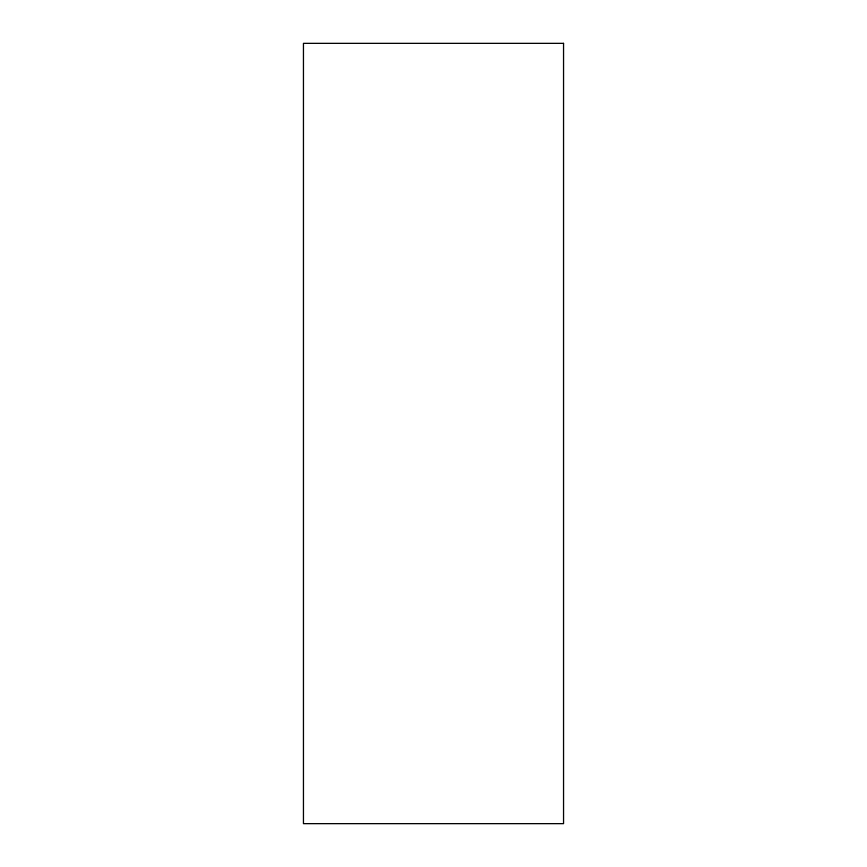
<?xml version="1.0" encoding="UTF-8"?>
<svg xmlns="http://www.w3.org/2000/svg" width="867" height="867" viewBox="0 0 867 867"><rect width="100%" height="100%" fill="white"/><g stroke="black" fill="none" stroke-linecap="round" stroke-linejoin="round"><path stroke-width="1.3" d="M563.55 43.35L303.45 43.35L303.45 823.65L563.55 823.65L563.55 43.35"/></g></svg>
